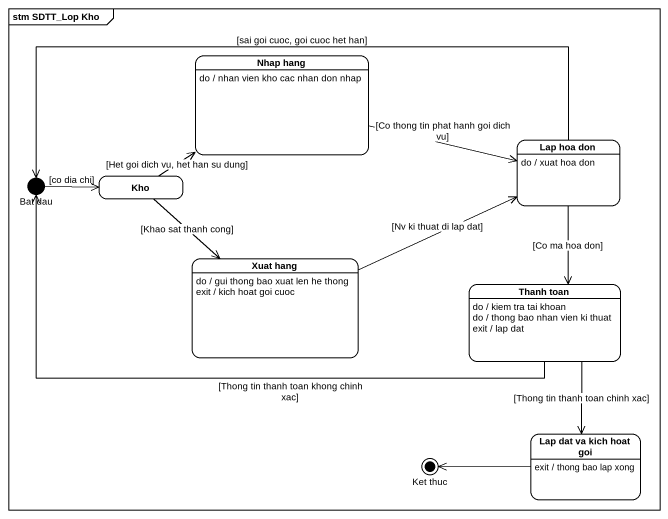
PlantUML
@startuml
mainframe stm SDTT_Lop Kho
hide empty description
state "Nhap hang" as Nhap_hang
Nhap_hang : do / nhan vien kho cac nhan don nhap
state "Lap hoa don" as Lap_hoa_don
Lap_hoa_don : do / xuat hoa don
state "Bat dau" as Bat_dau <<choice>>
state Kho
state "Xuat hang" as Xuat_hang
Xuat_hang : do / gui thong bao xuat len he thong
Xuat_hang : exit / kich hoat goi cuoc
state "Thanh toan" as Thanh_toan
Thanh_toan : do / kiem tra tai khoan
Thanh_toan : do / thong bao nhan vien ki thuat
Thanh_toan : exit / lap dat
state "Lap dat va kich hoat goi" as Lap_dat_va_kich_hoat_goi
Lap_dat_va_kich_hoat_goi : exit / thong bao lap xong
state "Ket thuc" as Ket_thuc <<end>>
Nhap_hang -right-> Lap_hoa_don : [Co thong tin phat hanh goi dich vu]
Lap_hoa_don -left-> Bat_dau : [sai goi cuoc, goi cuoc het han]
Lap_hoa_don --> Thanh_toan : [Co ma hoa don]
Bat_dau -right-> Kho : [co dia chi]
Kho -right-> Nhap_hang : [Het goi dich vu, het han su dung]
Kho --> Xuat_hang : [Khao sat thanh cong]
Xuat_hang -right-> Lap_hoa_don : [Nv ki thuat di lap dat]
Thanh_toan -left-> Bat_dau : [Thong tin thanh toan khong chinh xac]
Thanh_toan --> Lap_dat_va_kich_hoat_goi : [Thong tin thanh toan chinh xac]
Lap_dat_va_kich_hoat_goi -left-> Ket_thuc
@enduml
